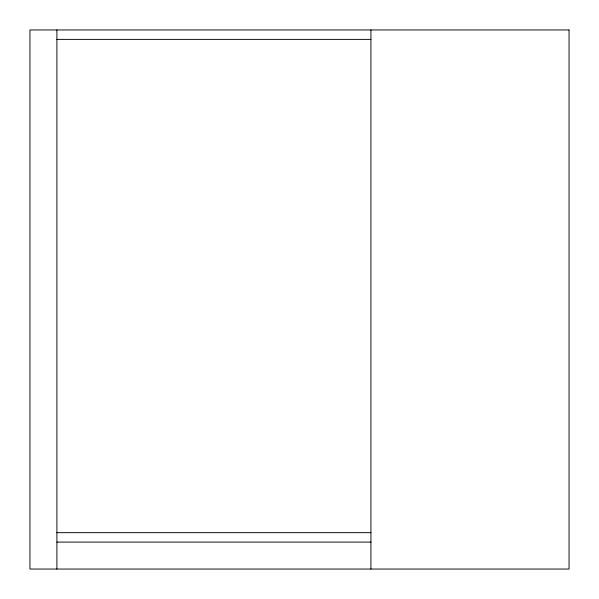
<?xml version="1.0" encoding="UTF-8"?>
<svg xmlns="http://www.w3.org/2000/svg" width="599" height="599" viewBox="0 0 599 599"><rect width="100%" height="100%" fill="white"/><g stroke="black" fill="none" stroke-linecap="round" stroke-linejoin="round"><path stroke-width="0.9" d="M56.905 39.384L370.931 39.384M56.905 532.661L370.931 532.661M56.905 542.095L370.931 542.095M370.931 29.95L370.931 569.05M56.905 29.95L56.905 569.05M569.05 29.95L29.95 29.95L29.95 569.05L569.05 569.05L569.05 29.95"/></g></svg>
